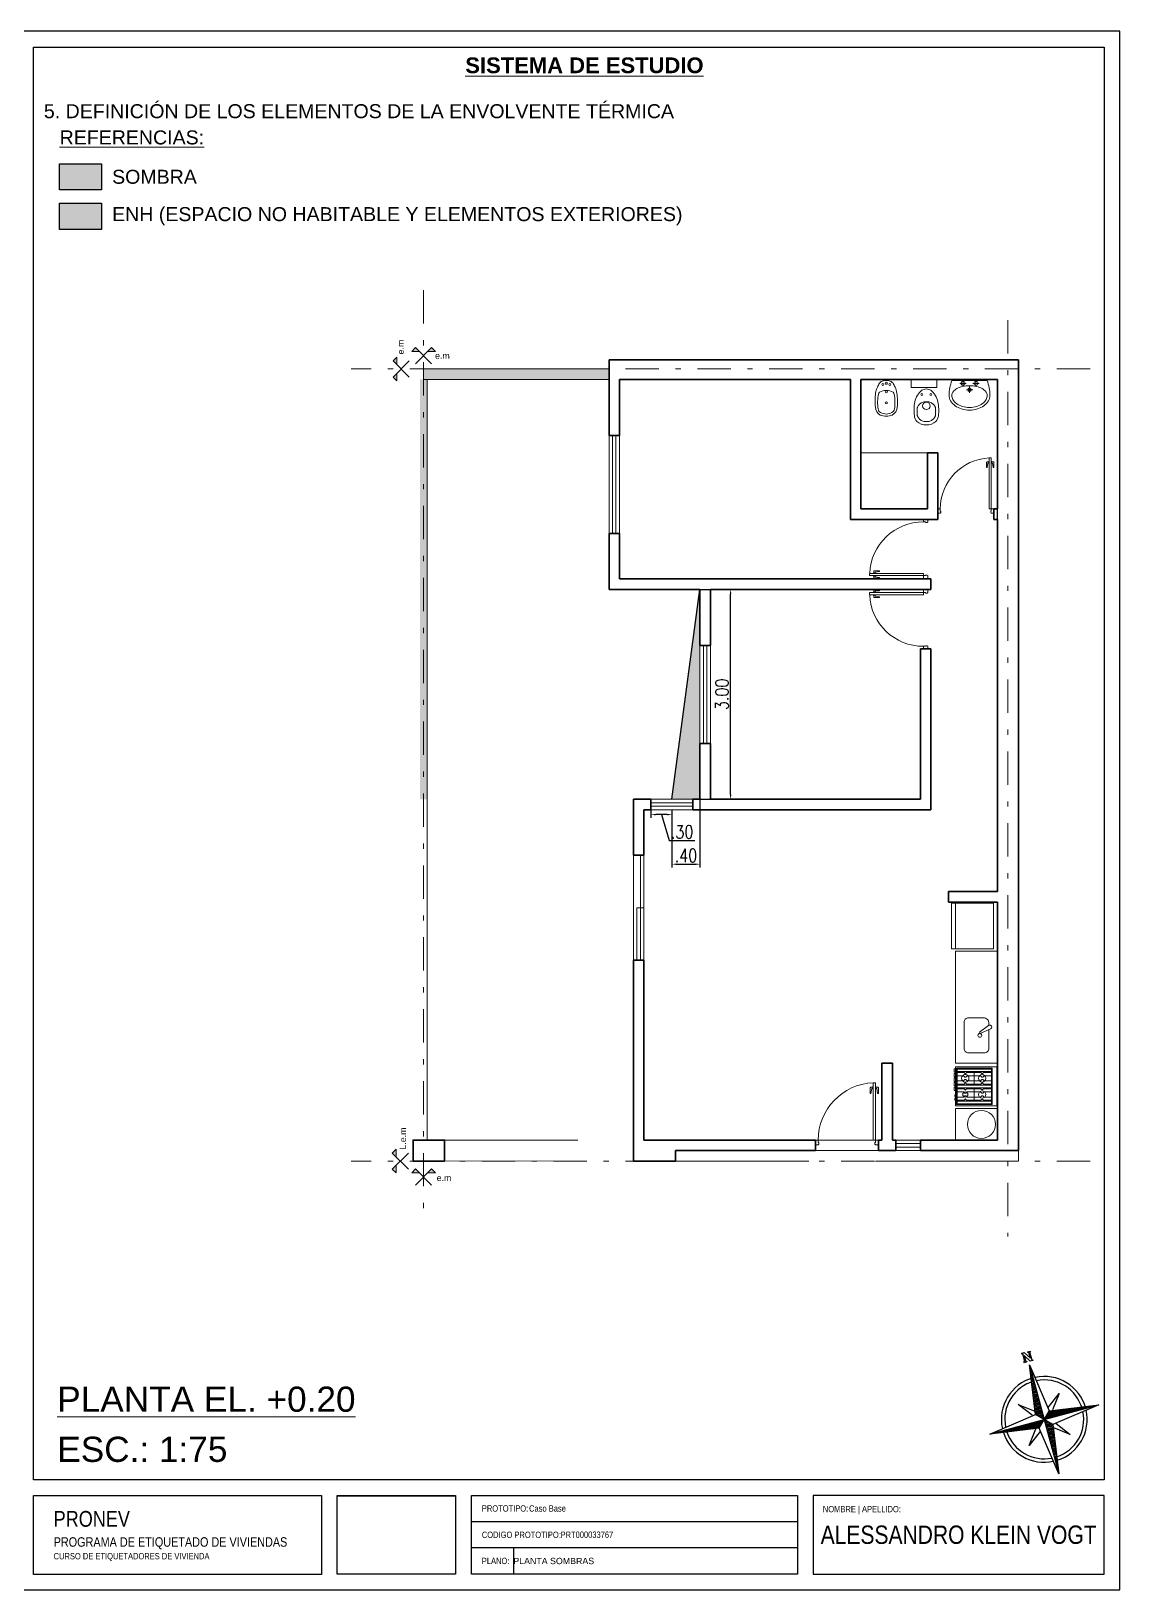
# Model space of a CAD drawing. Header units: millimetres. Extents: x 2761 to 3221, y 1635 to 1962.
# Drawn here: x 3073.04 to 3093.78, y 1862.17 to 1891.87 of the extents above; entities that cross this region are included whole.
import ezdxf
from ezdxf.enums import TextEntityAlignment as Align

# ---------------------------------------------------------------- set-up
doc = ezdxf.new("R2010")
doc.units = ezdxf.units.MM
doc.linetypes.add('DASHDOT', pattern=[25.4, 12.7, -6.35, 0, -6.35])
doc.linetypes.add('DASHED', pattern=[19.05, 12.7, -6.35])
doc.layers.get('Defpoints').update_dxf_attribs({"lineweight": 5})
for name, color, linetype, lineweight in [('Aberturas', 239, 'Continuous', 18), ('Artefacctos', 249, 'Continuous', 20), ('Cotas', 8, 'Continuous', 15), ('Detalles', 3, 'Continuous', 15), ('Ejes', 3, 'DASHDOT', 13), ('Muros', 6, 'Continuous', 50), ('Proyecciones', 249, 'DASHED', 0), ('Sombras', 252, 'Continuous', 15), ('Textos', 3, 'Continuous', 9)]:
    doc.layers.add(name, color=color, linetype=linetype, lineweight=lineweight)
doc.layers.add('Espacios No Habitables', color=7, linetype='Continuous', lineweight=15, true_color=0xb4a7d6)
doc.layers.add('No View', color=70, linetype='Continuous', plot=False)
doc.styles.add('cotas', font='romans.shx', dxfattribs={"width": 0.8})
doc.styles.add('ROMANS', font='romans', dxfattribs={"width": 0.8})
doc.styles.get("Standard").update_dxf_attribs({"font": 'arial.ttf'})
doc.dimstyles.new('Esc 1-75', dxfattribs={"dimtxt": 0.25, "dimasz": 0.09, "dimexe": 0.06, "dimexo": 0, "dimgap": 0.04, "dimtad": 1, "dimlfac": 0.75, "dimzin": 4, "dimdsep": 46, "dimtxsty": 'cotas', "dimcen": 2.5, "dimclrd": 7, "dimclre": 7, "dimclrt": 256, "dimaunit": 1, "dimadec": 0, "dimazin": 0, "dimtfac": 1, "dimtmove": 1, "dimatfit": 3, "dimfxl": 0.06, "dimarcsym": 0})
picture_1 = doc.add_image_def('image1.png', size_in_pixel=(356, 237))

# ---------------------------------------------------------------- blocks, each defined once
blk = doc.blocks.new('Rotulo-PRONEV')
at = {"ltscale": 4}
for p, q in [((14.857, 1.299), (8.644, 1.299)), ((14.857, 0.801), (8.644, 0.801))]:
    blk.add_line(p, q, dxfattribs=at)
for points in [[(20.701, 2.099), (0.299, 2.099), (0.299, 29.398), (20.701, 29.398)], [(0.299, 1.797), (5.789, 1.797), (5.789, 0.294), (0.299, 0.294)], [(14.857, 0.296), (8.644, 0.296), (8.644, 1.8), (14.857, 1.8)], [(20.701, 1.8), (15.156, 1.8), (15.156, 0.296), (20.701, 0.296)]]:
    blk.add_lwpolyline(points, close=True, dxfattribs=at)
at = {"layer": 'No View'}
blk.add_line((9.444, 0.801), (9.444, 0.296), dxfattribs=at)
for points in [[(0, 0), (21, 0), (21, 29.7), (0, 29.7)], [(6.088, 1.793), (8.345, 1.793), (8.345, 0.298), (6.088, 0.298)]]:
    blk.add_lwpolyline(points, close=True, dxfattribs=at)
at = {"lineweight": 0, "insert": (0.685, 1.503), "char_height": 0.1803, "width": 5.63699, "attachment_point": 1, "line_spacing_factor": 0.999934}
blk.add_mtext('{\\fArial Narrow|b0|i0|c0|p34;\\H1.66667x;PRONEV\\P\\H0.6x;PROGRAMA DE ETIQUETADO DE VIVIENDAS \\P\\H0.66667x;CURSO DE ETIQUETADORES DE VIVIENDA}', dxfattribs=at)
at = {"lineweight": 0, "line_spacing_factor": 0.999934}
for s, insert, char_height, attachment_point in [('{\\fArial Narrow|b0|i0|c0|p34;PROTOTIPO:}', (8.844, 1.55), 0.1202, 4), ('{\\fArial Narrow|b0|i0|c0|p34;Caso Base}', (9.744, 1.55), 0.1202, 4), ('{\\fArial Narrow|b0|i0|c0|p34;NOMBRE | APELLIDO:}', (15.342, 1.599), 0.1202, 1), ('{\\fArial Narrow|b0|i0|c0|p34;ALESSANDRO KLEIN VOGT}', (17.929, 1.048), 0.35, 5), ('{\\fArial Narrow|b0|i0|c0|p34;CODIGO PROTOTIPO}:', (8.844, 1.048), 0.1202, 4), ('{\\fArial Narrow|b0|i0|c0|p34;PRT000033767}', (10.344, 1.05), 0.1202, 4), ('{\\fArial Narrow|b0|i0|c0|p34;PLANO}:', (8.844, 0.55), 0.1202, 4)]:
    blk.add_mtext(s, dxfattribs=dict(at, insert=insert, char_height=char_height, attachment_point=attachment_point))
image = blk.add_image(picture_1, insert=(6.088, 0.298), size_in_units=(2.257, 1.502))
image.dxf.flags = 7
blk = doc.blocks.new('*X5')
at = {"color": 0, "linetype": 'ByBlock'}
for p, q in [((-217.53, 160.5), (-217.53, 160.5)), ((-217.52, 160.498), (-217.52, 160.5)), ((-217.51, 160.497), (-217.51, 160.5)), ((-217.5, 160.496), (-217.5, 160.5)), ((-217.49, 160.494), (-217.49, 160.5)), ((-217.48, 160.493), (-217.48, 160.5)), ((-217.47, 160.491), (-217.47, 160.5)), ((-217.46, 160.49), (-217.46, 160.5)), ((-217.45, 160.488), (-217.45, 160.5)), ((-217.44, 160.487), (-217.44, 160.5)), ((-217.43, 160.486), (-217.43, 160.5)), ((-217.42, 160.484), (-217.42, 160.5)), ((-217.41, 160.483), (-217.41, 160.5)), ((-217.4, 160.481), (-217.4, 160.5)), ((-217.39, 160.48), (-217.39, 160.5)), ((-217.38, 160.478), (-217.38, 160.5)), ((-217.37, 160.477), (-217.37, 160.5)), ((-217.36, 160.476), (-217.36, 160.5)), ((-217.35, 160.474), (-217.35, 160.5)), ((-217.34, 160.473), (-217.34, 160.5)), ((-217.33, 160.471), (-217.33, 160.5)), ((-217.32, 160.47), (-217.32, 160.5)), ((-217.31, 160.468), (-217.31, 160.5)), ((-217.3, 160.467), (-217.3, 160.5)), ((-217.29, 160.466), (-217.29, 160.5)), ((-217.28, 160.464), (-217.28, 160.5)), ((-217.27, 160.463), (-217.27, 160.5)), ((-217.26, 160.461), (-217.26, 160.5)), ((-217.25, 160.46), (-217.25, 160.5)), ((-217.24, 160.458), (-217.24, 160.5)), ((-217.23, 160.457), (-217.23, 160.5)), ((-217.22, 160.456), (-217.22, 160.5)), ((-217.21, 160.454), (-217.21, 160.5)), ((-217.2, 160.453), (-217.2, 160.5)), ((-217.19, 160.451), (-217.19, 160.5)), ((-217.18, 160.45), (-217.18, 160.5)), ((-217.17, 160.448), (-217.17, 160.5)), ((-217.16, 160.447), (-217.16, 160.5)), ((-217.15, 160.446), (-217.15, 160.5)), ((-217.14, 160.444), (-217.14, 160.5)), ((-217.13, 160.443), (-217.13, 160.5)), ((-217.12, 160.441), (-217.12, 160.5)), ((-217.11, 160.44), (-217.11, 160.5)), ((-217.1, 160.438), (-217.1, 160.5)), ((-217.09, 160.441), (-217.09, 160.5)), ((-217.08, 160.451), (-217.08, 160.5)), ((-217.07, 160.461), (-217.07, 160.5)), ((-217.06, 160.471), (-217.06, 160.5)), ((-217.05, 160.481), (-217.05, 160.5)), ((-217.04, 160.491), (-217.04, 160.5))]:
    blk.add_line(p, q, dxfattribs=at)
blk = doc.blocks.new('Sbpln014')
at = {"color": 0, "linetype": 'ByBlock'}
for p, q in [((-0.156, 0.156), (0, 1.25)), ((0, 1.25), (0.156, 0.156)), ((0, 1.25), (0, 0)), ((-0.234, 0.156), (-0.469, 0.469)), ((-0.469, 0.469), (-0.156, 0.234)), ((0.156, 0.234), (0.469, 0.469)), ((0.469, 0.469), (0.234, 0.156)), ((-1.25, 0), (-0.156, 0.156)), ((-0.156, -0.156), (-1.25, 0)), ((0, 0), (-1.25, 0)), ((-0.156, 0.156), (0, 0)), ((-0.156, -0.156), (0, 0)), ((0, 0), (0.156, 0.156)), ((0, 0), (0.156, -0.156)), ((0, 0), (0, -1.25)), ((1.25, 0), (0, 0)), ((0.156, 0.156), (1.25, 0)), ((-0.469, -0.469), (-0.234, -0.156)), ((-0.156, -0.234), (-0.469, -0.469)), ((0, -1.25), (-0.156, -0.156)), ((0.156, -0.156), (0, -1.25)), ((1.25, 0), (0.156, -0.156)), ((0.469, -0.469), (0.156, -0.234)), ((0.234, -0.156), (0.469, -0.469))]:
    blk.add_line(p, q, dxfattribs=at)
blk.add_lwpolyline([(1.348, 0.064), (1.348, 0.044), (1.328, 0.044), (1.328, 0.103), (1.348, 0.103), (1.348, 0.083), (1.523, 0.083), (1.523, 0.103), (1.543, 0.103), (1.543, 0.044), (1.387, -0.053), (1.523, -0.053), (1.523, -0.034), (1.543, -0.034), (1.543, -0.092), (1.523, -0.092), (1.523, -0.073), (1.348, -0.073), (1.348, -0.092), (1.328, -0.092), (1.328, -0.034), (1.484, 0.064), (1.348, 0.064)], dxfattribs=at)
for radius, start, end in [(0.95, 92.5891, 177.4109), (0.873, 93.5464, 176.4536), (0.95, 0, 87.4109), (0.873, 0, 86.4536), (0.95, 182.5891, 267.4109), (0.873, 183.5464, 266.4536), (0.95, 270, 357.4109), (0.873, 270, 356.4536)]:
    blk.add_arc((0, 0), radius, start, end, dxfattribs=at)
for p, xscale, yscale, zscale, rotation in [((-401.25, -542.578), 2.499999999999996, 2.499999999999996, 2.499999999999996, 270), ((-542.578, 401.25), 2.5, 2.5, 2.5, 180), ((401.25, 542.578), 2.5, 2.5, 2.5, 90)]:
    blk.add_blockref('*X5', p, dxfattribs=dict(at, xscale=xscale, yscale=yscale, zscale=zscale, rotation=rotation))
at = {"color": 0, "linetype": 'ByBlock', "xscale": 2.5, "yscale": 2.5, "zscale": 2.5}
blk.add_blockref('*X5', (542.578, -401.25), dxfattribs=at)
blk = doc.blocks.new('Bidet')
at = {"color": 0, "linetype": 'ByBlock'}
blk.add_lwpolyline([(0.097, 0.628, -0.262722), (0.176, 0.5, -0.061431), (0.171, 0.274, -0.073837), (0.143, 0.178, -0.02136), (0.11, 0.116, -0.217458), (0.046, 0.075, -0.067695), (0, 0.071, -0.067639), (-0.045, 0.075, -0.190009), (-0.109, 0.116, -0.02136), (-0.143, 0.178, -0.069685), (-0.171, 0.274, -0.061431), (-0.176, 0.5, -0.262722), (-0.097, 0.628, -0.09682), (0, 0.645, -0.096471), (0.097, 0.628)], format="xyb", close=True, dxfattribs=at)
for points in [[(-0.127, 0.29, -0.084724), (-0.132, 0.53, -0.252864), (-0.091, 0.589, -0.103412), (0, 0.612, -0.103412)], [(0.127, 0.29, 0.084724), (0.132, 0.53, 0.252864), (0.091, 0.589, 0.103412), (0.001, 0.612, 0.103412)], [(0, 0.231, -0.087783), (-0.109, 0.258, -0.148188), (-0.127, 0.29, -0.09678)], [(0.001, 0.231, 0.087783), (0.109, 0.258, 0.148188), (0.127, 0.29, 0.09678)]]:
    blk.add_lwpolyline(points, format="xyb", dxfattribs=at)
for centre, radius in [((0, 0.431), 0.0166), ((0, 0.253), 0.0171), ((-0.056, 0.137), 0.0166), ((0, 0.116), 0.0166), ((0.056, 0.137), 0.0166)]:
    blk.add_circle(centre, radius, dxfattribs=at)
blk = doc.blocks.new('Inodoro')
at = {"color": 0, "linetype": 'ByBlock'}
blk.add_lwpolyline([(0, 0.585, 0.193023), (-0.137, 0.535, 0.145572), (-0.172, 0.456, 0.077711), (-0.165, 0.255, 0.087544), (-0.125, 0.161, 0.055228), (-0.065, 0.091, 0.090627), (0, 0.072, 0.091051), (0.065, 0.091, 0.055228), (0.126, 0.161, 0.087544), (0.165, 0.255, 0.077711), (0.172, 0.456, 0.145572), (0.137, 0.535, 0.193023), (0, 0.585, 61.25604)], format="xyb", close=True, dxfattribs=at)
for points in [[(-0.015, 0.536), (-0.033, 0.535, 0.028747), (-0.061, 0.527, 0.052421), (-0.075, 0.521, 0.050041), (-0.092, 0.508, 0.040538), (-0.109, 0.49, 0.036304), (-0.125, 0.468, 0.08346), (-0.129, 0.457, 0.024812), (-0.13, 0.446, 0.009631), (-0.132, 0.42, 0.014344), (-0.133, 0.411, 0.009208), (-0.132, 0.396)], [(0.015, 0.536), (0.033, 0.535, -0.028747), (0.061, 0.527, -0.052421), (0.075, 0.521, -0.050041), (0.092, 0.508, -0.040538), (0.109, 0.49, -0.036304), (0.124, 0.468, -0.08346), (0.129, 0.457, -0.024812), (0.13, 0.446, -0.009631), (0.132, 0.42, -0.014344), (0.132, 0.411, -0.009208), (0.132, 0.396)], [(-0.015, 0.256), (-0.033, 0.258, -0.028747), (-0.061, 0.265, -0.052421), (-0.075, 0.272, -0.050041), (-0.092, 0.284, -0.040538), (-0.109, 0.303, -0.036304), (-0.125, 0.325, -0.08346), (-0.129, 0.336, -0.024812), (-0.13, 0.346, -0.009631), (-0.132, 0.373, -0.014344), (-0.133, 0.382, -0.009208), (-0.132, 0.396)], [(0.015, 0.256), (0.033, 0.258, 0.028747), (0.061, 0.265, 0.052421), (0.075, 0.272, 0.050041), (0.092, 0.284, 0.040538), (0.109, 0.303, 0.036304), (0.124, 0.325, 0.08346), (0.129, 0.336, 0.024812), (0.13, 0.346, 0.009631), (0.132, 0.373, 0.014344), (0.132, 0.382, 0.009208), (0.132, 0.396)]]:
    blk.add_lwpolyline(points, format="xyb", dxfattribs=at)
for points in [[(-0.015, 0.536), (0, 0.536)], [(0.015, 0.536), (0, 0.536)], [(-0.015, 0.256), (0, 0.256)], [(0.015, 0.256), (0, 0.256)]]:
    blk.add_lwpolyline(points, dxfattribs=at)
for centre, radius in [((0, 0.314), 0.0535), ((-0.064, 0.152), 0.0141), ((0.064, 0.152), 0.0141)]:
    blk.add_circle(centre, radius, dxfattribs=at)
at = {"color": 0, "linetype": 'ByBlock', "style": 'ROMANS', "flags": 1}
blk.add_attdef('NOMENCLATURA', text='', height=0.08, dxfattribs=at).set_placement((0.017, 0.438), align=Align.MIDDLE)
blk = doc.blocks.new('Lav1')
at = {"color": 0, "linetype": 'ByBlock'}
for p, q in [((-0.098, 0.005), (-0.098, -0.092)), ((0.098, 0.005), (0.098, -0.092)), ((-0.146, -0.044), (-0.049, -0.044)), ((-0.048, -0.14), (0.048, -0.14)), ((0, -0.092), (0, -0.189)), ((0.049, -0.044), (0.146, -0.044))]:
    blk.add_line(p, q, dxfattribs=at)
for points in [[(0.268, 0, -0.093113), (0.31, -0.225, -0.130379), (0.288, -0.307, -0.106492), (0.219, -0.384, -0.084146), (0.123, -0.432, -0.073141), (0, -0.45, -0.073141), (-0.123, -0.432, -0.084146), (-0.219, -0.384, -0.106492), (-0.288, -0.307, -0.130379), (-0.31, -0.225, -0.093113), (-0.268, 0)], [(-0.27, -0.225, -0.165741), (-0.253, -0.175, -0.105633), (-0.191, -0.122, -0.068595), (-0.109, -0.092, -0.054776), (0, -0.08, -0.054776), (0.109, -0.092, -0.068595), (0.191, -0.122, -0.105633), (0.253, -0.175, -0.165741), (0.27, -0.225, -0.130379), (0.253, -0.287, -0.106492), (0.196, -0.352, -0.084146), (0.111, -0.394, -0.073141), (0, -0.41, -0.073141), (-0.111, -0.394, -0.084146), (-0.196, -0.352, -0.106492), (-0.253, -0.287, -0.130379)]]:
    blk.add_lwpolyline(points, format="xyb", close=True, dxfattribs=at)
for centre, radius in [((-0.098, -0.044), 0.03), ((0, -0.14), 0.028), ((0, -0.14), 0.014), ((0.098, -0.044), 0.03)]:
    blk.add_circle(centre, radius, dxfattribs=at)
blk = doc.blocks.new('P82i')
at = {"color": 0, "linetype": 'ByBlock'}
for points in [[(0.036, 0.828), (0.011, 0.828, 0.414214), (0.001, 0.818), (0.001, 0.738), (0.011, 0.738), (0.021, 0.808), (0.036, 0.808)], [(0.081, 0.828), (0.106, 0.828, -0.414214), (0.116, 0.818), (0.116, 0.738), (0.106, 0.738), (0.096, 0.808), (0.081, 0.808)]]:
    blk.add_lwpolyline(points, format="xyb", dxfattribs=at)
for points in [[(0.041, 0.798), (0.036, 0.798), (0.036, 0.838), (0.041, 0.838)], [(0.076, 0.838), (0.081, 0.838), (0.081, 0.798), (0.076, 0.798)]]:
    blk.add_lwpolyline(points, dxfattribs=at)
for points in [[(0.076, 0.89), (0.041, 0.89), (0.041, 0.07), (0.076, 0.07)], [(0, 0.07), (0.041, 0.07), (0.041, 0.035), (0.051, 0.035), (0.051, 0.01), (0.041, 0), (0, 0)], [(0.9, 0), (0.861, 0), (0.851, 0.01), (0.851, 0.035), (0.861, 0.035), (0.861, 0.07), (0.9, 0.07)]]:
    blk.add_lwpolyline(points, close=True, dxfattribs=at)
blk.add_arc((0.041, 0.07), 0.82, 360, 87.5537, dxfattribs=at)
blk = doc.blocks.new('*D315')
at = {"layer": 'Cotas', "color": 7, "lineweight": -2, "transparency": 16777216}
for p, q in [((3085.783, 1877.235), (3085.783, 1875.938)), ((3085.25, 1877.035), (3085.25, 1875.938)), ((3085.34, 1875.998), (3085.693, 1875.998))]:
    blk.add_line(p, q, dxfattribs=at)
at = {"layer": 'Cotas', "color": 7, "transparency": 16777216}
for points in [[(3085.34, 1876.013), (3085.34, 1875.983), (3085.25, 1875.998)], [(3085.693, 1876.013), (3085.693, 1875.983), (3085.783, 1875.998)]]:
    blk.add_solid(points, dxfattribs=at)
at = {"layer": 'Defpoints', "color": 0, "transparency": 16777216}
for p in [(3085.783, 1877.235), (3085.25, 1877.035), (3085.783, 1875.998)]:
    blk.add_point(p, dxfattribs=at)
at = {"layer": 'Cotas', "transparency": 16777216, "insert": (3085.516, 1876.163), "char_height": 0.25, "attachment_point": 5, "style": 'cotas'}
blk.add_mtext('.40', dxfattribs=at)
blk = doc.blocks.new('*D316')
at = {"layer": 'Cotas', "color": 7, "lineweight": -2, "transparency": 16777216}
for p, q in [((3084.85, 1877.035), (3084.85, 1876.883)), ((3085.16, 1876.943), (3084.94, 1876.943)), ((3085.05, 1876.943), (3085.198, 1876.448)), ((3085.25, 1877.035), (3085.25, 1876.883)), ((3085.198, 1876.448), (3085.688, 1876.448))]:
    blk.add_line(p, q, dxfattribs=at)
at = {"layer": 'Cotas', "color": 7, "transparency": 16777216}
for points in [[(3084.94, 1876.958), (3084.94, 1876.928), (3084.85, 1876.943)], [(3085.16, 1876.958), (3085.16, 1876.928), (3085.25, 1876.943)]]:
    blk.add_solid(points, dxfattribs=at)
at = {"layer": 'Defpoints', "color": 0, "transparency": 16777216}
for p in [(3084.85, 1877.035), (3084.85, 1876.943), (3085.25, 1877.035)]:
    blk.add_point(p, dxfattribs=at)
at = {"layer": 'Cotas', "transparency": 16777216, "insert": (3085.443, 1876.613), "char_height": 0.25, "attachment_point": 5, "style": 'cotas'}
blk.add_mtext('.30', dxfattribs=at)
blk = doc.blocks.new('*D317')
at = {"layer": 'Cotas', "color": 7, "lineweight": -2, "transparency": 16777216}
for p, q in [((3085.783, 1881.235), (3086.427, 1881.235)), ((3086.367, 1877.325), (3086.367, 1881.145)), ((3085.783, 1877.235), (3086.427, 1877.235))]:
    blk.add_line(p, q, dxfattribs=at)
at = {"layer": 'Cotas', "color": 7, "transparency": 16777216}
for points in [[(3086.352, 1881.145), (3086.382, 1881.145), (3086.367, 1881.235)], [(3086.352, 1877.325), (3086.382, 1877.325), (3086.367, 1877.235)]]:
    blk.add_solid(points, dxfattribs=at)
at = {"layer": 'Defpoints', "color": 0, "transparency": 16777216}
for p in [(3085.783, 1881.235), (3086.367, 1881.235), (3085.783, 1877.235)]:
    blk.add_point(p, dxfattribs=at)
at = {"layer": 'Cotas', "transparency": 16777216, "insert": (3086.202, 1879.235), "char_height": 0.25, "attachment_point": 5, "rotation": 90, "style": 'cotas'}
blk.add_mtext('3.00', dxfattribs=at)

msp = doc.modelspace()

# ---------------------------------------------------------------- hatches: boundary and pattern name
at = {"layer": 'Espacios No Habitables', "transparency": 33554559}
h = msp.add_hatch(color=256, dxfattribs=at)
h.dxf.hatch_style = 1
h.paths.add_polyline_path([(3074.382, 1888.595), (3073.582, 1888.595), (3073.582, 1888.095), (3074.382, 1888.095)])
h = msp.add_hatch(color=256, dxfattribs=at)
h.dxf.hatch_style = 1
h.paths.add_polyline_path([(3080.583, 1885.235), (3080.45, 1885.235), (3080.45, 1877.235), (3080.583, 1877.235)])
h.paths.add_polyline_path([(3084.05, 1885.435), (3080.516, 1885.435), (3080.516, 1885.235), (3084.05, 1885.235)])
at = {"layer": 'Sombras'}
h = msp.add_hatch(color=256, dxfattribs=at)
h.dxf.hatch_style = 1
h.paths.add_polyline_path([(3074.382, 1889.345), (3073.582, 1889.345), (3073.582, 1888.845), (3074.382, 1888.845)])
h = msp.add_hatch(color=256, dxfattribs=at)
h.dxf.hatch_style = 1
h.paths.add_polyline_path([(3085.783, 1878.301), (3085.783, 1880.168), (3085.783, 1881.235), (3085.25, 1877.235), (3085.65, 1877.235), (3085.783, 1877.235)])
at = {"layer": 'Textos', "true_color": 0xc7c8ca}
h = msp.add_hatch(color=9, dxfattribs=at)
h.paths.add_polyline_path([(3079.936, 1885.281), (3080.01, 1885.209), (3080.01, 1885.355)])
h.paths.add_polyline_path([(3079.936, 1885.588), (3080.01, 1885.515), (3080.01, 1885.66)])
h = msp.add_hatch(color=9, dxfattribs=at)
h.paths.add_polyline_path([(3080.363, 1885.841), (3080.291, 1885.768), (3080.436, 1885.768)])
h.paths.add_polyline_path([(3080.67, 1885.841), (3080.597, 1885.768), (3080.741, 1885.768)])
h = msp.add_hatch(color=9, dxfattribs=at)
h.paths.add_polyline_path([(3079.921, 1870.188), (3079.994, 1870.116), (3079.994, 1870.262)])
h.paths.add_polyline_path([(3079.921, 1870.495), (3079.994, 1870.422), (3079.994, 1870.567)])
h = msp.add_hatch(color=9, dxfattribs=at)
h.paths.add_polyline_path([(3080.363, 1870.191), (3080.291, 1870.118), (3080.436, 1870.118)])
h.paths.add_polyline_path([(3080.67, 1870.191), (3080.597, 1870.118), (3080.741, 1870.118)])

# ---------------------------------------------------------------- linework, layer by layer
at = {"layer": 'Aberturas', "color": 9, "true_color": 0xc7c8ca}
for p, q in [((3084.05, 1884.168), (3084.05, 1882.301)), ((3084.116, 1884.168), (3084.116, 1882.301)), ((3084.183, 1884.168), (3084.183, 1882.301)), ((3084.25, 1884.168), (3084.25, 1882.301)), ((3085.783, 1880.168), (3085.783, 1878.301)), ((3085.85, 1880.168), (3085.85, 1878.301)), ((3085.916, 1880.168), (3085.916, 1878.301)), ((3085.983, 1880.168), (3085.983, 1878.301)), ((3085.65, 1877.235), (3084.85, 1877.235)), ((3085.65, 1877.168), (3084.85, 1877.168)), ((3085.65, 1877.101), (3084.85, 1877.101)), ((3085.65, 1877.035), (3084.85, 1877.035)), ((3084.516, 1876.168), (3084.516, 1874.168)), ((3084.65, 1876.168), (3084.65, 1874.168)), ((3084.716, 1874.168), (3084.716, 1876.168)), ((3084.583, 1875.168), (3084.583, 1874.168)), ((3084.716, 1875.168), (3084.583, 1875.168)), ((3089.516, 1870.742), (3089.983, 1870.742)), ((3089.983, 1870.675), (3089.516, 1870.675)), ((3089.983, 1870.608), (3089.516, 1870.608)), ((3089.983, 1870.542), (3089.516, 1870.542))]:
    msp.add_line(p, q, dxfattribs=at)
at = {"layer": 'Artefacctos', "color": 9, "lineweight": 20, "true_color": 0xc7c8ca}
for p, q in [((3090.116, 1883.835), (3088.85, 1883.835)), ((3090.65, 1874.387), (3090.65, 1875.253)), ((3090.65, 1874.342), (3090.65, 1872.206)), ((3091.45, 1874.342), (3090.65, 1874.342)), ((3090.65, 1872.206), (3091.45, 1872.206)), ((3090.685, 1872.045), (3091.336, 1872.045)), ((3091.01, 1872.045), (3091.01, 1871.79)), ((3090.685, 1871.79), (3091.336, 1871.79)), ((3090.685, 1871.737), (3091.336, 1871.737)), ((3091.01, 1871.483), (3091.01, 1871.737)), ((3090.685, 1871.483), (3091.336, 1871.483)), ((3091.45, 1871.346), (3090.65, 1871.346)), ((3090.65, 1871.346), (3090.65, 1870.742))]:
    msp.add_line(p, q, dxfattribs=at)
for points in [[(3089.808, 1885.235), (3090.298, 1885.235), (3090.298, 1885.079), (3089.808, 1885.079)], [(3090.575, 1875.253), (3091.375, 1875.253), (3091.375, 1874.387), (3090.575, 1874.387)], [(3090.65, 1871.391), (3091.44, 1871.391), (3091.44, 1872.137), (3090.65, 1872.137)], [(3090.668, 1871.417), (3090.668, 1872.111), (3091.353, 1872.111), (3091.353, 1871.417)], [(3090.685, 1871.434), (3090.685, 1872.094), (3091.336, 1872.094), (3091.336, 1871.434)]]:
    msp.add_lwpolyline(points, close=True, dxfattribs=at)
for points in [[(3091.289, 1872.931), (3091.289, 1872.964, 0.414412), (3091.183, 1873.073), (3090.9, 1873.073, 0.414214), (3090.814, 1872.987), (3090.814, 1872.489, 0.414214), (3090.9, 1872.403), (3091.203, 1872.403, 0.414214), (3091.289, 1872.489), (3091.289, 1872.844)], [(3091.336, 1872.028), (3091.188, 1872.028, 0.199), (3091.186, 1872.027), (3091.163, 1872.004, -0.414411), (3091.159, 1872.004), (3091.136, 1872.027, 0.199), (3091.134, 1872.028), (3090.866, 1872.028, 0.199), (3090.864, 1872.027), (3090.841, 1872.004, -0.414411), (3090.837, 1872.004), (3090.814, 1872.027, 0.199), (3090.812, 1872.028), (3090.685, 1872.028)], [(3091.336, 1871.808), (3091.188, 1871.808, -0.199), (3091.186, 1871.809), (3091.163, 1871.831, 0.414411), (3091.159, 1871.831), (3091.136, 1871.809, -0.199), (3091.134, 1871.808), (3090.866, 1871.808, -0.199), (3090.864, 1871.809), (3090.841, 1871.831, 0.414411), (3090.837, 1871.831), (3090.814, 1871.809, -0.199), (3090.812, 1871.808), (3090.685, 1871.808)], [(3091.336, 1871.72), (3091.188, 1871.72, 0.199), (3091.186, 1871.719), (3091.163, 1871.696, -0.414411), (3091.159, 1871.696), (3091.136, 1871.719, 0.199), (3091.134, 1871.72), (3090.866, 1871.72, 0.199), (3090.864, 1871.719), (3090.841, 1871.696, -0.414411), (3090.837, 1871.696), (3090.814, 1871.719, 0.199), (3090.812, 1871.72), (3090.685, 1871.72)], [(3091.336, 1871.5), (3091.188, 1871.5, -0.199), (3091.186, 1871.501), (3091.163, 1871.524, 0.414411), (3091.159, 1871.524), (3091.136, 1871.501, -0.199), (3091.134, 1871.5), (3090.866, 1871.5, -0.199), (3090.864, 1871.501), (3090.841, 1871.524, 0.414411), (3090.837, 1871.524), (3090.814, 1871.501, -0.199), (3090.812, 1871.5), (3090.685, 1871.5)]]:
    msp.add_lwpolyline(points, format="xyb", dxfattribs=at)
msp.add_lwpolyline([(3091.125, 1872.775), (3091.321, 1872.858, 1.03918), (3091.281, 1872.927), (3091.111, 1872.8)], format="xyb", close=True, dxfattribs=at)
for points in [[(3090.65, 1872.033), (3090.624, 1872.033), (3090.624, 1872.099), (3090.65, 1872.099)], [(3090.65, 1871.946), (3090.624, 1871.946), (3090.624, 1872.012), (3090.65, 1872.012)], [(3090.65, 1871.859), (3090.624, 1871.859), (3090.624, 1871.926), (3090.65, 1871.926)], [(3090.65, 1871.772), (3090.624, 1871.772), (3090.624, 1871.839), (3090.65, 1871.839)], [(3090.65, 1871.685), (3090.624, 1871.685), (3090.624, 1871.752), (3090.65, 1871.752)], [(3090.685, 1871.967), (3090.804, 1871.967), (3090.83, 1871.941), (3090.848, 1871.941), (3090.874, 1871.967), (3091.126, 1871.967), (3091.152, 1871.941), (3091.17, 1871.941), (3091.196, 1871.967), (3091.336, 1871.967)], [(3090.685, 1871.869), (3090.804, 1871.869), (3090.83, 1871.895), (3090.848, 1871.895), (3090.874, 1871.869), (3091.126, 1871.869), (3091.152, 1871.895), (3091.17, 1871.895), (3091.196, 1871.869), (3091.336, 1871.869)], [(3090.65, 1871.571), (3090.641, 1871.571), (3090.641, 1871.606), (3090.65, 1871.606)], [(3090.65, 1871.504), (3090.641, 1871.504), (3090.641, 1871.539), (3090.65, 1871.539)], [(3090.685, 1871.659), (3090.804, 1871.659), (3090.83, 1871.633), (3090.848, 1871.633), (3090.874, 1871.659), (3091.126, 1871.659), (3091.152, 1871.633), (3091.17, 1871.633), (3091.196, 1871.659), (3091.336, 1871.659)], [(3090.685, 1871.561), (3090.804, 1871.561), (3090.83, 1871.587), (3090.848, 1871.587), (3090.874, 1871.561), (3091.126, 1871.561), (3091.152, 1871.587), (3091.17, 1871.587), (3091.196, 1871.561), (3091.336, 1871.561)]]:
    msp.add_lwpolyline(points, dxfattribs=at)
for centre, radius in [((3091.116, 1872.736), 0.036), ((3090.839, 1871.918), 0.07), ((3091.161, 1871.918), 0.07), ((3090.839, 1871.61), 0.049), ((3091.161, 1871.61), 0.07), ((3091.146, 1871.04), 0.267)]:
    msp.add_circle(centre, radius, dxfattribs=at)
at = {"layer": 'Detalles', "color": 9, "lineweight": 20, "true_color": 0xc7c8ca}
msp.add_line((3080.583, 1885.235), (3080.583, 1870.742), dxfattribs=at)
at = {"layer": 'Ejes', "color": 9, "ltscale": 0.05, "true_color": 0xc7c8ca}
for p, q in [((3080.516, 1886.935), (3080.516, 1869.324)), ((3091.65, 1886.367), (3091.65, 1868.905)), ((3093.219, 1885.435), (3079.137, 1885.435)), ((3093.219, 1870.342), (3079.137, 1870.342))]:
    msp.add_line(p, q, dxfattribs=at)
at = {"layer": 'Muros', "color": 9, "lineweight": 20, "true_color": 0xc7c8ca}
for p, q in [((3084.05, 1885.435), (3080.516, 1885.435)), ((3080.516, 1885.435), (3080.516, 1885.235)), ((3084.05, 1885.235), (3080.516, 1885.235))]:
    msp.add_line(p, q, dxfattribs=at)
at = {"layer": 'Muros', "color": 9, "lineweight": 35, "true_color": 0xc7c8ca}
for p, q in [((3091.85, 1885.607), (3084.05, 1885.607)), ((3084.05, 1885.607), (3084.05, 1884.168)), ((3091.85, 1885.607), (3091.85, 1870.542)), ((3088.65, 1885.235), (3084.25, 1885.235)), ((3084.25, 1884.168), (3084.25, 1885.235)), ((3088.65, 1885.235), (3088.65, 1882.568)), ((3091.45, 1885.235), (3088.85, 1885.235)), ((3088.85, 1885.235), (3088.85, 1882.768)), ((3091.45, 1885.235), (3091.45, 1882.768)), ((3084.05, 1884.168), (3084.25, 1884.168)), ((3090.116, 1882.768), (3090.116, 1883.835)), ((3090.116, 1883.835), (3090.316, 1883.835)), ((3090.316, 1882.568), (3090.316, 1883.835)), ((3088.85, 1882.768), (3090.116, 1882.768)), ((3091.383, 1882.768), (3091.383, 1882.568)), ((3091.383, 1882.768), (3091.45, 1882.768)), ((3088.65, 1882.568), (3090.316, 1882.568)), ((3091.383, 1882.568), (3091.45, 1882.568)), ((3091.45, 1882.568), (3091.45, 1875.475)), ((3084.05, 1882.301), (3084.05, 1881.235)), ((3084.05, 1882.301), (3084.25, 1882.301)), ((3084.25, 1882.301), (3084.25, 1881.435)), ((3084.05, 1881.235), (3085.783, 1881.235)), ((3084.25, 1881.435), (3090.183, 1881.435)), ((3085.783, 1881.235), (3085.783, 1880.168)), ((3085.983, 1881.235), (3085.983, 1880.168)), ((3085.983, 1881.235), (3090.183, 1881.235)), ((3090.183, 1881.435), (3090.183, 1881.235)), ((3085.783, 1880.168), (3085.983, 1880.168)), ((3089.983, 1880.101), (3089.983, 1877.235)), ((3089.983, 1880.101), (3090.183, 1880.101)), ((3090.183, 1880.101), (3090.183, 1877.035)), ((3085.783, 1878.301), (3085.783, 1877.235)), ((3085.783, 1878.301), (3085.983, 1878.301)), ((3085.983, 1878.301), (3085.983, 1877.235)), ((3084.516, 1877.235), (3084.516, 1876.168)), ((3084.85, 1877.235), (3084.516, 1877.235)), ((3084.85, 1877.235), (3084.85, 1877.035)), ((3085.783, 1877.235), (3085.65, 1877.235)), ((3085.65, 1877.235), (3085.65, 1877.035)), ((3089.983, 1877.235), (3085.983, 1877.235)), ((3084.716, 1877.035), (3084.716, 1876.168)), ((3084.85, 1877.035), (3084.716, 1877.035)), ((3090.183, 1877.035), (3085.65, 1877.035)), ((3084.716, 1876.168), (3084.516, 1876.168)), ((3090.516, 1875.475), (3090.516, 1875.275)), ((3091.45, 1875.475), (3090.516, 1875.475)), ((3090.518, 1875.275), (3090.516, 1875.275)), ((3091.45, 1875.275), (3090.518, 1875.275)), ((3091.45, 1875.275), (3091.45, 1870.742)), ((3084.516, 1874.168), (3084.516, 1870.342)), ((3084.716, 1874.168), (3084.516, 1874.168)), ((3084.716, 1874.168), (3084.516, 1874.168)), ((3084.716, 1874.168), (3084.716, 1870.742)), ((3089.25, 1872.206), (3089.25, 1870.742)), ((3089.45, 1872.206), (3089.25, 1872.206)), ((3089.45, 1872.206), (3089.45, 1870.742)), ((3084.716, 1870.742), (3087.983, 1870.742)), ((3085.316, 1870.542), (3087.983, 1870.542)), ((3087.983, 1870.742), (3087.983, 1870.542)), ((3089.25, 1870.742), (3089.183, 1870.742)), ((3089.183, 1870.742), (3089.183, 1870.542)), ((3089.516, 1870.542), (3089.183, 1870.542)), ((3089.516, 1870.742), (3089.45, 1870.742)), ((3089.516, 1870.742), (3089.516, 1870.542)), ((3091.45, 1870.742), (3089.983, 1870.742)), ((3089.983, 1870.742), (3089.983, 1870.542)), ((3091.85, 1870.542), (3089.983, 1870.542))]:
    msp.add_line(p, q, dxfattribs=at)
for points in [[(3080.316, 1870.342), (3080.916, 1870.342), (3080.916, 1870.742), (3080.316, 1870.742), (3080.316, 1870.342)], [(3084.516, 1870.342), (3085.316, 1870.342), (3085.316, 1870.542)]]:
    msp.add_lwpolyline(points, dxfattribs=at)
at = {"layer": 'No View'}
for p, q in [((3091.45, 1882.568), (3091.45, 1882.768)), ((3085.25, 1877.235), (3085.783, 1881.235))]:
    msp.add_line(p, q, dxfattribs=at)
for points in [[(3073.582, 1889.345), (3074.382, 1889.345), (3074.382, 1888.845), (3073.582, 1888.845)], [(3073.582, 1888.595), (3074.382, 1888.595), (3074.382, 1888.095), (3073.582, 1888.095)]]:
    msp.add_lwpolyline(points, close=True, dxfattribs=at)
at = {"layer": 'Proyecciones', "color": 9, "ltscale": 0.2, "true_color": 0xc7c8ca}
for p, q in [((3080.917, 1870.742), (3084.516, 1870.74)), ((3089.183, 1870.742), (3087.983, 1870.742)), ((3087.983, 1870.542), (3089.183, 1870.542)), ((3091.85, 1870.542), (3091.85, 1870.342)), ((3080.916, 1870.343), (3084.516, 1870.342)), ((3085.316, 1870.342), (3091.85, 1870.342))]:
    msp.add_line(p, q, dxfattribs=at)
at = {"layer": 'Textos', "color": 9, "true_color": 0xc7c8ca}
for p, q in [((3079.936, 1885.588), (3080.01, 1885.66)), ((3080.01, 1885.66), (3080.01, 1885.515)), ((3080.363, 1885.841), (3080.291, 1885.768)), ((3080.436, 1885.768), (3080.291, 1885.768)), ((3080.363, 1885.841), (3080.67, 1885.534)), ((3080.363, 1885.534), (3080.67, 1885.841)), ((3080.741, 1885.768), (3080.597, 1885.768)), ((3080.67, 1885.841), (3080.741, 1885.768)), ((3079.936, 1885.281), (3080.243, 1885.588)), ((3080.243, 1885.281), (3079.936, 1885.588)), ((3079.936, 1885.281), (3080.01, 1885.209)), ((3080.01, 1885.355), (3080.01, 1885.209)), ((3079.921, 1870.495), (3079.994, 1870.567)), ((3079.994, 1870.567), (3079.994, 1870.422)), ((3079.921, 1870.188), (3080.228, 1870.495)), ((3080.228, 1870.188), (3079.921, 1870.495)), ((3079.994, 1870.262), (3079.994, 1870.116)), ((3079.921, 1870.188), (3079.994, 1870.116)), ((3080.363, 1870.191), (3080.291, 1870.118)), ((3080.436, 1870.118), (3080.291, 1870.118)), ((3080.363, 1870.191), (3080.67, 1869.884)), ((3080.363, 1869.884), (3080.67, 1870.191)), ((3080.741, 1870.118), (3080.597, 1870.118)), ((3080.67, 1870.191), (3080.741, 1870.118))]:
    msp.add_line(p, q, dxfattribs=at)

# ---------------------------------------------------------------- block references
msp.add_blockref('Rotulo-PRONEV', (3072.783, 1862.171))
at = {"color": 9, "ltscale": 0.7, "true_color": 0xc7c8ca, "xscale": 0.8605317641614497, "yscale": 0.8605317641614497, "zscale": 0.8605317641614497, "rotation": 105.0000000000084}
msp.add_blockref('Sbpln014', (3092.343, 1865.419), dxfattribs=at)
at = {"layer": 'Aberturas', "color": 9, "true_color": 0xc7c8ca}
for p, xscale, yscale, zscale in [((3091.383, 1882.685), -1.185155555554814, 1.185155555554814, 1.185155555554814), ((3089.183, 1870.648), -1.332732088902506, 1.332732088902506, 1.332732088902506)]:
    msp.add_blockref('P82i', p, dxfattribs=dict(at, xscale=xscale, yscale=yscale, zscale=zscale))
at = {"layer": 'Aberturas', "color": 9, "true_color": 0xc7c8ca, "yscale": 1.247838579461695, "zscale": 1.247838579461695}
for p, xscale, rotation in [((3090.127, 1881.445), 1.247838579461695, 90.00000000000004), ((3090.127, 1881.224), -1.247838579461695, 90)]:
    msp.add_blockref('P82i', p, dxfattribs=dict(at, xscale=xscale, rotation=rotation))
at = {"layer": 'Artefacctos', "color": 9, "lineweight": 20, "true_color": 0xc7c8ca, "rotation": 180}
for name, p, xscale, yscale, zscale in [('Bidet', (3089.333, 1885.299), 1.182406785872314, 1.182406785872314, 1.182406785872314), ('Inodoro', (3090.097, 1885.15), 1.3333, 1.3333, 1.3333)]:
    msp.add_blockref(name, p, dxfattribs=dict(at, xscale=xscale, yscale=yscale, zscale=zscale))
at = {"layer": 'Artefacctos', "color": 9, "lineweight": 20, "true_color": 0xc7c8ca, "xscale": -1.252318233125076, "yscale": 1.252318233125076, "zscale": 1.252318233125076}
msp.add_blockref('Lav1', (3090.919, 1885.215), dxfattribs=at)

# ---------------------------------------------------------------- texts
at = {"lineweight": 0, "insert": (3082.227, 1862.72), "char_height": 0.1202, "attachment_point": 4, "line_spacing_factor": 0.999934}
msp.add_mtext('{\\C7;PLANTA SOMBRAS}', dxfattribs=at)
at = {"layer": 'Textos', "color": 9, "true_color": 0xc7c8ca}
for s, p in [('e.m', (3080.14, 1885.712)), ('L.e.m', (3080.183, 1870.561))]:
    msp.add_text(s, height=0.12, rotation=90, dxfattribs=at).set_placement(p)
for p in [(3080.736, 1885.629), (3080.767, 1869.961)]:
    msp.add_text('e.m', height=0.12, dxfattribs=at).set_placement(p)
at = {"layer": 'Textos', "color": 7}
for s, insert, char_height, width, attachment_point in [('{\\fArial|b1|i0|c0|p34;\\LSISTEMA DE ESTUDIO}', (3083.582, 1891.219), 0.3, 13.77599, 5), ('5. DEFINICIÓN DE LOS ELEMENTOS DE LA ENVOLVENTE TÉRMICA', (3073.282, 1890.345), 0.2667, 13.77599, 4), ('{\\LREFERENCIAS:}', (3073.582, 1889.845), 0.2667, 13.77599, 4), ('SOMBRA', (3074.582, 1889.095), 0.2667, 13.77599, 4), ('ENH (ESPACIO NO HABITABLE Y ELEMENTOS EXTERIORES)', (3074.582, 1888.345), 0.2667, 13.77599, 4), ('{\\LPLANTA EL. +0.20}', (3073.537, 1866.044), 0.48, 9.84104, 1), ('ESC.: 1:75', (3073.537, 1865.089), 0.48, 9.84104, 1)]:
    msp.add_mtext(s, dxfattribs=dict(at, insert=insert, char_height=char_height, width=width, attachment_point=attachment_point))

# ---------------------------------------------------------------- dimensions: what is measured, and where the dimension line sits
at = {"layer": 'Cotas'}
dim = msp.add_linear_dim(base=(3086.367, 1881.235), p1=(3085.783, 1877.235), p2=(3085.783, 1881.235), angle=90, dimstyle='Esc 1-75', dxfattribs=at)
dim.commit()
dim.dimension.update_dxf_attribs({"geometry": '*D317', "text_midpoint": (3086.202, 1879.235)})
for base, p2, picture, middle in [((3085.783, 1875.998), (3085.783, 1877.235), '*D315', (3085.516, 1876.163)), ((3084.85, 1876.943), (3084.85, 1877.035), '*D316', (3085.238, 1876.613))]:
    dim = msp.add_linear_dim(base=base, p1=(3085.25, 1877.035), p2=p2, dimstyle='Esc 1-75', dxfattribs=at)
    dim.commit()
    dim.dimension.update_dxf_attribs({"geometry": picture, "text_midpoint": middle})

doc.saveas('drawing.dxf')
